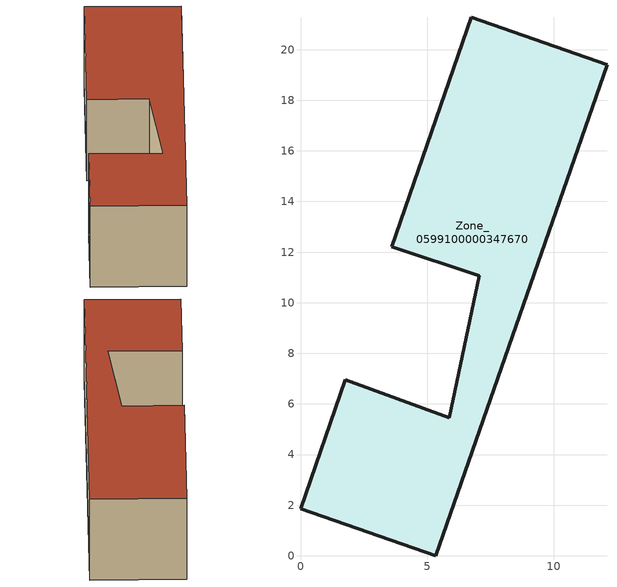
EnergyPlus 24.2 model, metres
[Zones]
Zone_0599100000347670
 floor ground (C_G): 7.07,11.06 3.6,12.22 6.75,21.28 12.11,19.41 5.35,0 0,1.86 1.77,6.95 5.88,5.45 z0
 wall outside (C_F): 12.11,19.41 6.75,21.28 3.6,12.22 7.07,11.06 5.88,5.45 1.77,6.95 0,1.86 5.35,0 12.11,19.41 z0:5.74
 roof outside (C_R): 0,1.86 5.35,0 12.11,19.41 6.75,21.28 3.6,12.22 7.07,11.06 5.88,5.45 1.77,6.95 z5.74
[BUILDING]
Pand.0599100000347670: North Axis=0; Terrain=City; Loads Convergence Tolerance Value=0.04; Temperature Convergence Tolerance Value=0.4; Solar Distribution=FullExterior; Maximum Number of Warmup Days=25; Minimum Number of Warmup Days=1
[Site:Location]
Rotterdam.The.Hague.AP_ZH_NLD Design_Conditions: Latitude=51.96; Longitude=4.45; Time Zone=1; Elevation=-4.5
[SITE:GROUNDTEMPERATURE:BUILDINGSURFACE]
18, 18, 18, 18, 18, 18, 18, 18, 18, 18, 18, 18
[MATERIAL] Thermal Absorptance=0.9; Solar Absorptance=0.7; Visible Absorptance=0.7
Name | Roughness | Thickness | Conductivity | Density | Specific Heat
G.TC.1992-2005 | MediumSmooth | 0.15 | 0.06 | 540 | 1210
F.TC.1992-2005 | Rough | 0.3 | 0.12 | 1920 | 840
R.TC.1992-2005 | MediumRough | 0.2 | 0.08 | 1500 | 1000
[CONSTRUCTION]
C_G: G.TC.1992-2005
C_F: F.TC.1992-2005
C_R: R.TC.1992-2005
[ZONE]
Zone_0599100000347670: Type=1; Multiplier=1; Ceiling Height=Autocalculate; Volume=Autocalculate; Floor Area=autocalculate; Part of Total Floor Area=Yes
[ZONEINFILTRATION:DESIGNFLOWRATE]
Infil_Zone_0599100000347670: Zone or ZoneList or Space or SpaceList=Zone_0599100000347670; Schedule=AlwaysOn; Design Flow Rate Calculation Method=Flow/Area; Flow Rate per Floor Area=0.0015; Constant Term Coefficient=1; Temperature Term Coefficient=0; Velocity Term Coefficient=0; Velocity Squared Term Coefficient=0
[HVACTEMPLATE:ZONE:IDEALLOADSAIRSYSTEM]
Zone_0599100000347670: Maximum Heating Supply Air Temperature=50; Minimum Cooling Supply Air Temperature=13; Maximum Heating Supply Air Humidity Ratio=0.0156; Minimum Cooling Supply Air Humidity Ratio=0.0077; Heating Limit=NoLimit; Cooling Limit=NoLimit; Dehumidification Control Type=ConstantSensibleHeatRatio; Cooling Sensible Heat Ratio=0.7; Dehumidification Setpoint=60; Humidification Control Type=None; Humidification Setpoint=30; Outdoor Air Method=None; Outdoor Air Flow Rate per Person=0.00944; Outdoor Air Flow Rate per Zone Floor Area=0; Outdoor Air Flow Rate per Zone=0; Demand Controlled Ventilation Type=None; Outdoor Air Economizer Type=NoEconomizer; Heat Recovery Type=None; Sensible Heat Recovery Effectiveness=0.7; Latent Heat Recovery Effectiveness=0.65
[ZONECONTROL:THERMOSTAT]
ThermostatControl_Zone_0599100000347670: Zone or ZoneList=Zone_0599100000347670; Control Type Schedule=DualSetpointControlType; Control 1=Thermostat_Zone_0599100000347670; Temperature Difference Between Cutout And Setpoint=0
[THERMOSTATSETPOINT:DUALSETPOINT]
Thermostat_Zone_0599100000347670: Heating Setpoint Temperature Schedule=HeatingSetpoint_Zone_0599100000347670; Cooling Setpoint Temperature Schedule=CoolingSetpoint_Zone_0599100000347670
[SCHEDULE:COMPACT]
HeatingSetpoint_Zone_0599100000347670: Through: 12/31, For: AllDays, Until: 24:00, 21
CoolingSetpoint_Zone_0599100000347670: Through: 12/31, For: AllDays, Until: 24:00, 24
DualSetpointControlType: Through: 12/31, For: AllDays, Until: 24:00, 4
AlwaysOn: Through: 12/31, For: AllDays, Until: 24:00, 1
